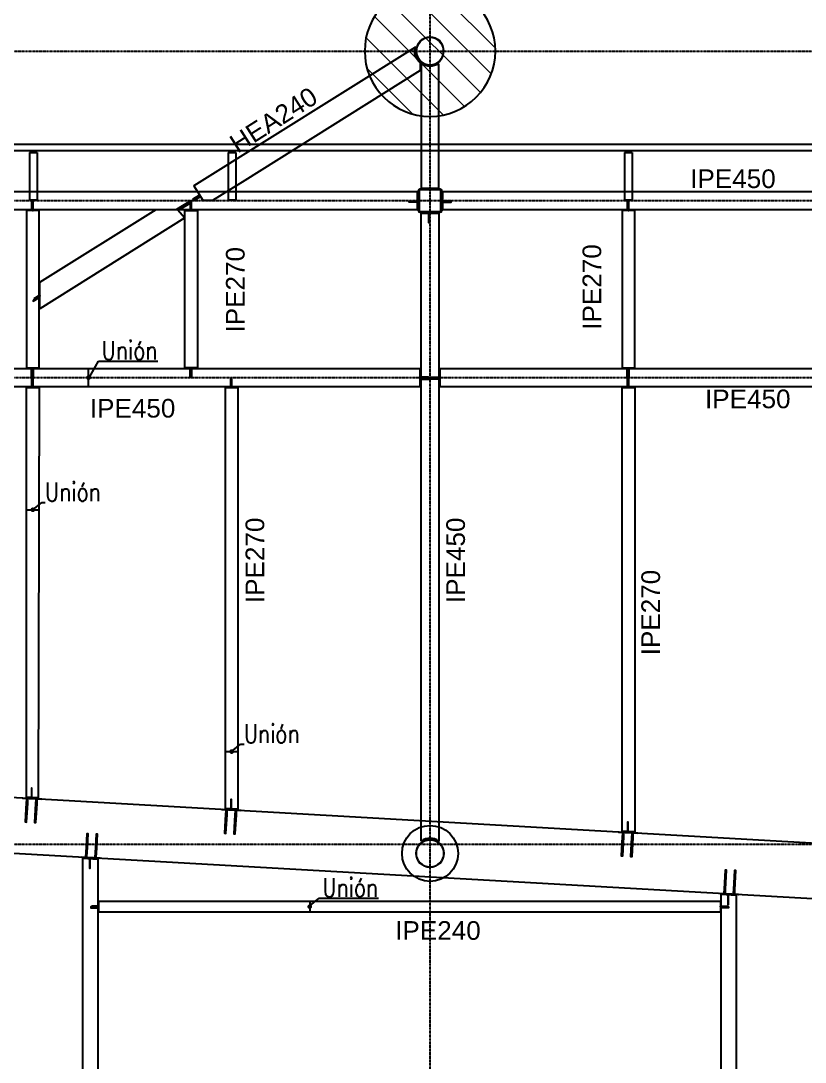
# Model space of a CAD drawing. Header units: millimetres. Extents: x -12345 to 95575, y -11225 to 31862.
# Drawn here: x 29617 to 38019, y 14663 to 25824 of the extents above; entities that cross this region are included whole.
import ezdxf
from ezdxf.enums import TextEntityAlignment as Align

# ---------------------------------------------------------------- set-up
doc = ezdxf.new("R2010")
doc.units = ezdxf.units.MM
doc.header["$LTSCALE"] = 0.95
doc.linetypes.add('DXK_LINE_DOT3', pattern=[5.9187, 2.979, -0.9799, 0.9799, -0.9799])
for name, color, linetype, lineweight in [('0-1', 250, 'Continuous', 5), ('E_COLUMNAS', 1, 'Continuous', 18), ('E_COLUMNAS-1', 1, 'Continuous', 25), ('E_TEXTO', 3, 'Continuous', 9), ('E_VIGAS-1', 31, 'Continuous', 25)]:
    doc.layers.add(name, color=color, linetype=linetype, lineweight=lineweight)
for name, color, linetype in [('HCB-EJES', 1, 'Continuous'), ('HCB-PLATINAS', 5, 'Continuous'), ('HCB_VIGAS', 4, 'Continuous'), ('UNIÒN', 6, 'Continuous')]:
    doc.layers.add(name, color=color, linetype=linetype)
doc.styles.add('CNI_COTAS', font='romans.shx', dxfattribs={"width": 0.8})
doc.styles.add('VERDANA', font='arial.ttf')
doc.dimstyles.new('UNIÒN', dxfattribs={"dimscale": 0, "dimtxt": 200, "dimasz": 60, "dimexe": 4, "dimexo": 4, "dimgap": 15, "dimtad": 1, "dimdec": 0, "dimzin": 4, "dimdsep": 46, "dimtxsty": 'CNI_COTAS', "dimcen": -0.09, "dimclrd": 6, "dimclrt": 3, "dimadec": 0, "dimazin": 0, "dimtfac": 1, "dimtdec": 0, "dimtmove": 2, "dimatfit": 0, "dimfxl": 0.05, "dimtolj": 1, "dimtzin": 0, "dimarcsym": 0})

# ---------------------------------------------------------------- blocks, each defined once
blk = doc.blocks.new('EST_SFM_VIGA-METALICA-SECCION-C - EST_SFM_VIGA-METALICA-UPN160-1505289-_14_00m_N_E_-NIVEL-4 DOC')
at = {"layer": 'E_VIGAS-1'}
for p, q in [((44.822, 0.018), (-44.831, 0.018)), ((-44.831, -0.047), (44.822, -0.047))]:
    blk.add_line(p, q, dxfattribs=at)
blk = doc.blocks.new('DCTIB_CNI_EST_MOD-1A-FAC_0001_rvt-1-_14_00m_N_E_-NIVEL-4 DOC')
at = {"layer": 'E_VIGAS-1'}
for p, q in [((-52.915, 165.082), (-52.915, 165.096)), ((-52.91, 165.096), (-52.91, 165.082)), ((-50.785, 165.082), (-50.785, 165.096)), ((-50.78, 165.096), (-50.78, 165.082)), ((-46.539, 165.082), (-46.539, 165.096)), ((-46.534, 165.096), (-46.534, 165.082)), ((-52.953, 165.076), (-52.953, 165.077)), ((-52.953, 165.077), (-52.925, 165.077)), ((-52.953, 165.076), (-52.871, 165.076)), ((-52.871, 165.076), (-52.953, 165.076)), ((-52.953, 165.076), (-52.953, 164.564)), ((-52.915, 165.077), (-52.915, 165.082)), ((-52.91, 165.082), (-52.91, 165.077)), ((-52.899, 165.077), (-52.871, 165.077)), ((-52.871, 165.077), (-52.871, 165.076)), ((-52.871, 165.076), (-52.871, 164.564)), ((-50.823, 165.076), (-50.823, 165.077)), ((-50.823, 165.077), (-50.795, 165.077)), ((-50.823, 165.076), (-50.741, 165.076)), ((-50.741, 165.076), (-50.823, 165.076)), ((-50.823, 165.076), (-50.823, 164.564)), ((-50.785, 165.077), (-50.785, 165.082)), ((-50.78, 165.082), (-50.78, 165.077)), ((-50.769, 165.077), (-50.741, 165.077)), ((-50.741, 165.077), (-50.741, 165.076)), ((-50.741, 165.076), (-50.741, 164.564)), ((-46.578, 165.076), (-46.578, 165.077)), ((-46.578, 165.077), (-46.55, 165.077)), ((-46.578, 165.076), (-46.496, 165.076)), ((-46.496, 165.076), (-46.578, 165.076)), ((-46.578, 165.076), (-46.578, 164.564)), ((-46.539, 165.077), (-46.539, 165.082)), ((-46.534, 165.082), (-46.534, 165.077)), ((-46.524, 165.077), (-46.496, 165.077)), ((-46.496, 165.077), (-46.496, 165.076)), ((-46.496, 165.076), (-46.496, 164.564)), ((-52.871, 164.564), (-52.953, 164.564)), ((-50.741, 164.564), (-50.823, 164.564)), ((-46.496, 164.564), (-46.578, 164.564))]:
    blk.add_line(p, q, dxfattribs=at)
for points, knots in [([(-52.925, 165.077), (-52.924, 165.077), (-52.923, 165.077), (-52.92, 165.077), (-52.918, 165.078), (-52.916, 165.078), (-52.915, 165.08), (-52.915, 165.081), (-52.915, 165.082)], [0, 0, 0, 0, 0.142857, 0.285714, 0.428571, 0.571429, 0.785714, 1, 1, 1, 1]), ([(-52.915, 165.082), (-52.915, 165.081), (-52.915, 165.08), (-52.917, 165.078), (-52.918, 165.078), (-52.92, 165.077), (-52.921, 165.077), (-52.922, 165.077), (-52.924, 165.077), (-52.925, 165.077)], [0, 0, 0, 0, 0.285714, 0.428571, 0.571429, 0.678571, 0.732143, 0.785714, 1, 1, 1, 1]), ([(-52.899, 165.077), (-52.9, 165.077), (-52.901, 165.077), (-52.904, 165.077), (-52.906, 165.078), (-52.908, 165.078), (-52.909, 165.08), (-52.91, 165.081), (-52.91, 165.082)], [0, 0, 0, 0, 0.142857, 0.285714, 0.428571, 0.571429, 0.785714, 1, 1, 1, 1]), ([(-52.91, 165.082), (-52.91, 165.081), (-52.909, 165.08), (-52.908, 165.078), (-52.906, 165.078), (-52.905, 165.077), (-52.904, 165.077), (-52.902, 165.077), (-52.9, 165.077), (-52.899, 165.077)], [0, 0, 0, 0, 0.285714, 0.428571, 0.571429, 0.678571, 0.732143, 0.785714, 1, 1, 1, 1]), ([(-50.795, 165.077), (-50.794, 165.077), (-50.793, 165.077), (-50.79, 165.077), (-50.788, 165.078), (-50.786, 165.078), (-50.785, 165.08), (-50.785, 165.081), (-50.785, 165.082)], [0, 0, 0, 0, 0.142857, 0.285714, 0.428571, 0.571429, 0.785714, 1, 1, 1, 1]), ([(-50.785, 165.082), (-50.785, 165.081), (-50.785, 165.08), (-50.787, 165.078), (-50.788, 165.078), (-50.79, 165.077), (-50.791, 165.077), (-50.792, 165.077), (-50.794, 165.077), (-50.795, 165.077)], [0, 0, 0, 0, 0.285714, 0.428571, 0.571429, 0.678571, 0.732143, 0.785714, 1, 1, 1, 1]), ([(-50.769, 165.077), (-50.77, 165.077), (-50.771, 165.077), (-50.774, 165.077), (-50.776, 165.078), (-50.778, 165.078), (-50.779, 165.08), (-50.78, 165.081), (-50.78, 165.082)], [0, 0, 0, 0, 0.142857, 0.285714, 0.428571, 0.571429, 0.785714, 1, 1, 1, 1]), ([(-50.78, 165.082), (-50.78, 165.081), (-50.779, 165.08), (-50.778, 165.078), (-50.776, 165.078), (-50.775, 165.077), (-50.774, 165.077), (-50.772, 165.077), (-50.77, 165.077), (-50.769, 165.077)], [0, 0, 0, 0, 0.285714, 0.428571, 0.571429, 0.678571, 0.732143, 0.785714, 1, 1, 1, 1]), ([(-46.55, 165.077), (-46.549, 165.077), (-46.548, 165.077), (-46.545, 165.077), (-46.543, 165.078), (-46.541, 165.078), (-46.54, 165.08), (-46.539, 165.081), (-46.539, 165.082)], [0, 0, 0, 0, 0.142857, 0.285714, 0.428571, 0.571429, 0.785714, 1, 1, 1, 1]), ([(-46.539, 165.082), (-46.539, 165.081), (-46.54, 165.08), (-46.541, 165.078), (-46.543, 165.078), (-46.544, 165.077), (-46.545, 165.077), (-46.547, 165.077), (-46.549, 165.077), (-46.55, 165.077)], [0, 0, 0, 0, 0.285714, 0.428571, 0.571429, 0.678571, 0.732143, 0.785714, 1, 1, 1, 1]), ([(-46.524, 165.077), (-46.525, 165.077), (-46.526, 165.077), (-46.529, 165.077), (-46.531, 165.078), (-46.533, 165.078), (-46.534, 165.08), (-46.534, 165.081), (-46.534, 165.082)], [0, 0, 0, 0, 0.142857, 0.285714, 0.428571, 0.571429, 0.785714, 1, 1, 1, 1]), ([(-46.534, 165.082), (-46.534, 165.081), (-46.534, 165.08), (-46.532, 165.078), (-46.531, 165.078), (-46.529, 165.077), (-46.528, 165.077), (-46.527, 165.077), (-46.525, 165.077), (-46.524, 165.077)], [0, 0, 0, 0, 0.285714, 0.428571, 0.571429, 0.678571, 0.732143, 0.785714, 1, 1, 1, 1])]:
    blk.add_open_spline(points, degree=3, knots=knots, dxfattribs=at)
blk.add_blockref('EST_SFM_VIGA-METALICA-SECCION-C - EST_SFM_VIGA-METALICA-UPN160-1505289-_14_00m_N_E_-NIVEL-4 DOC', (-41.042, 165.143), dxfattribs=at)
blk = doc.blocks.new('EST_SCM_COLUMNA-METALICA-SECCION-CUADRADA - EST_SCM_COLUMNA-TUBULAR-CUADRADA_PTEØ_250x250e_8mm-3539288-_14_00m_N_E_-NIVEL-4 DOC')
at = {"layer": 'E_COLUMNAS-1'}
for p, q in [((-0.109, 0.125), (0.109, 0.125)), ((0.109, 0.117), (-0.109, 0.117)), ((-0.125, -0.109), (-0.125, 0.109)), ((-0.117, 0.109), (-0.117, -0.109)), ((0.117, -0.109), (0.117, 0.109)), ((0.125, 0.109), (0.125, -0.109)), ((-0.109, -0.117), (0.109, -0.117)), ((0.109, -0.125), (-0.109, -0.125))]:
    blk.add_line(p, q, dxfattribs=at)
for centre, radius, start, end in [((-0.109, 0.109), 0.016, 90, 180), ((-0.109, 0.109), 0.008, 90, 180), ((0.109, 0.109), 0.016, 360, 90), ((0.109, 0.109), 0.008, 360, 90), ((-0.109, -0.109), 0.016, 180, 270), ((-0.109, -0.109), 0.008, 180, 270), ((0.109, -0.109), 0.016, 270, 360), ((0.109, -0.109), 0.008, 270, 360)]:
    blk.add_arc(centre, radius, start, end, dxfattribs=at)

msp = doc.modelspace()

# ---------------------------------------------------------------- hatches: boundary and pattern name
at = {"layer": 'E_COLUMNAS'}
h = msp.add_hatch(dxfattribs=at)
h.set_pattern_fill('FP_1', color=256, scale=1000, style=0, pattern_type=2)
h.set_pattern_definition([(135, (99662.1, -115162.42), (-159.09903, -159.09903), [])])
h.paths.add_polyline_path([(34000, 24800), (34091.4, 24806), (34181.2, 24823.9), (34267.9, 24853.3), (34350, 24893.8), (34426.1, 24944.7), (34495, 25005), (34555.3, 25073.9), (34606.2, 25150), (34646.7, 25232.1), (34676.1, 25318.8), (34694, 25408.6), (34700, 25500), (34694, 25591.4), (34676.1, 25681.2), (34646.7, 25767.9), (34606.2, 25850), (34555.3, 25926.1), (34495, 25995), (34426.1, 26055.3), (34343.6, 26109.4), (34267.9, 26146.7), (34181.2, 26176.1), (34091.4, 26194), (34000, 26200), (33908.6, 26194), (33818.8, 26176.1), (33732.1, 26146.7), (33650, 26106.2), (33573.9, 26055.3), (33505, 25995), (33444.7, 25926.1), (33393.8, 25850), (33353.3, 25767.9), (33323.9, 25681.2), (33306, 25591.4), (33300, 25500), (33306, 25408.6), (33323.9, 25318.8), (33353.3, 25232.1), (33393.8, 25150), (33444.7, 25073.9), (33505, 25005), (33573.9, 24944.7), (33650, 24893.8), (33732.1, 24853.3), (33818.8, 24823.9), (33908.6, 24806)])

# ---------------------------------------------------------------- linework, layer by layer
at = {"layer": 'E_COLUMNAS', "linetype": 'Continuous'}
for points in [[(34149.6, 25529.8, 1), (33850.4, 25470.2, 1)], [(34139.8, 25472.2, 1), (33860.2, 25527.8, 1)]]:
    msp.add_lwpolyline(points, format="xyb", close=True, dxfattribs=at)
for radius in [152.5, 142.5]:
    msp.add_circle((34000, 16900), radius, dxfattribs=at)
at = {"layer": 'E_COLUMNAS-1'}
msp.add_lwpolyline([(33300, 25500, 1), (34700, 25500, 1)], format="xyb", close=True, dxfattribs=at)
msp.add_circle((34000, 16900), 300, dxfattribs=at)
at = {"layer": 'E_VIGAS-1', "color": 30, "true_color": 0xf26722}
msp.add_line((38700.2, 16378.3), (25492.3, 17130.1), dxfattribs=at)
msp.add_lwpolyline([(25119.7, 17752.3), (38772.1, 16975.2), (45942, 16975.2), (59662.7, 17730.2), (68000.2, 17730.2), (68000.2, 7770.2), (59500, 7770.2), (59500, 7779.9), (46391.2, 8525.2), (38839.8, 8525.2), (38839.8, 8527.9), (25097.6, 7749.2)], dxfattribs=at)
at = {"layer": 'HCB-EJES', "linetype": 'DXK_LINE_DOT3'}
for p, q in [((34000, -3906.8), (34000, 29407)), ((-10844.5, 25500), (94075, 25500)), ((-6888.4, 23900.1), (90118.8, 23900.1)), ((-6888.4, 22000), (90118.8, 22000)), ((-10844.5, 17000), (94075, 17000))]:
    msp.add_line(p, q, dxfattribs=at)
at = {"layer": 'HCB-PLATINAS', "color": 4}
for points in [[(29838.5, 17477.7), (29638.8, 17489), (29639.2, 17495), (29838.8, 17483.6)], [(31973.9, 17356.1), (31774.3, 17367.5), (31774.6, 17373.5), (31974.3, 17362.1)], [(36223.9, 17114.2), (36024.3, 17125.6), (36024.6, 17131.5), (36224.3, 17120.2)], [(30262.8, 16864.6), (30462.5, 16853.2), (30462.2, 16847.2), (30262.5, 16858.6)], [(37101.3, 16475.3), (37301, 16463.9), (37300.6, 16458), (37100.9, 16469.3)]]:
    msp.add_lwpolyline(points, close=True, dxfattribs=at)
at = {"layer": 'HCB-PLATINAS', "color": 5}
for points in [[(29688.2, 17484.7), (29684.7, 17486.4), (29681, 17485.1), (29678.9, 17484.4), (29676.2, 17478.9), (29674.1, 17441.4), (29662.5, 17237.3), (29678.4, 17236.4), (29690.1, 17440.5), (29692.2, 17478), (29690.2, 17483.8)], [(29788, 17479), (29784.5, 17480.7), (29780.8, 17479.4), (29778.7, 17478.7), (29776.1, 17473.2), (29773.9, 17435.8), (29762.3, 17231.6), (29778.3, 17230.7), (29789.9, 17434.8), (29792, 17472.3), (29790, 17478.1)], [(31823.6, 17363.2), (31820.1, 17364.9), (31816.4, 17363.6), (31814.3, 17362.8), (31811.6, 17357.3), (31809.5, 17319.9), (31797.9, 17115.7), (31813.9, 17114.8), (31825.5, 17319), (31827.6, 17356.4), (31825.6, 17362.2)], [(31923.4, 17357.5), (31919.9, 17359.2), (31916.2, 17357.9), (31914.1, 17357.2), (31911.5, 17351.6), (31909.3, 17314.2), (31897.7, 17110), (31913.7, 17109.1), (31925.3, 17313.3), (31927.5, 17350.7), (31925.4, 17356.5)], [(30313.3, 16863.2), (30316.9, 16861.5), (30320.6, 16862.8), (30322.6, 16863.5), (30325.3, 16869), (30327.4, 16906.5), (30339, 17110.6), (30323.1, 17111.5), (30311.4, 16907.4), (30309.3, 16869.9), (30311.3, 16864.2)], [(30413.2, 16857.5), (30416.7, 16855.8), (30420.4, 16857.1), (30422.5, 16857.8), (30425.1, 16863.3), (30427.3, 16900.8), (30438.9, 17105), (30422.9, 17105.9), (30411.3, 16901.7), (30409.2, 16864.3), (30411.2, 16858.5)], [(36073.6, 17121.2), (36070.1, 17122.9), (36066.4, 17121.7), (36064.3, 17120.9), (36061.6, 17115.4), (36059.5, 17078), (36047.9, 16873.8), (36063.9, 16872.9), (36075.5, 17077.1), (36077.6, 17114.5), (36075.6, 17120.3)], [(36173.4, 17115.6), (36169.9, 17117.3), (36166.2, 17116), (36164.1, 17115.2), (36161.5, 17109.7), (36159.3, 17072.3), (36147.7, 16868.1), (36163.7, 16867.2), (36175.3, 17071.4), (36177.5, 17108.8), (36175.4, 17114.6)], [(37151.8, 16473.9), (37155.3, 16472.2), (37159, 16473.5), (37161.1, 16474.3), (37163.7, 16479.8), (37165.9, 16517.2), (37177.5, 16721.4), (37161.5, 16722.3), (37149.9, 16518.1), (37147.8, 16480.7), (37149.8, 16474.9)], [(37251.6, 16468.3), (37255.1, 16466.6), (37258.8, 16467.8), (37260.9, 16468.6), (37263.6, 16474.1), (37265.7, 16511.5), (37277.3, 16715.7), (37261.3, 16716.6), (37249.7, 16512.4), (37247.6, 16475), (37249.6, 16469.2)]]:
    msp.add_lwpolyline(points, close=True, dxfattribs=at)
at = {"layer": 'HCB_VIGAS'}
for points in [[(33897, 25371.3, -0.3034096), (33842.8, 25543.1), (31468.4, 24056.1), (31565.3, 23901.6), (31674.4, 23901.6), (31851.9, 24011.9), (31992.6, 24100.1), (33897, 25293.9), (33897, 25371.3)], [(34095, 25365.2, -0.29276), (33905, 25365.4), (33905, 24100.1), (33905, 24031.9), (34095, 24031.9), (34095, 24100.1), (34095, 25365.2)], [(33905, 17031.8), (33905, 23761.9), (34095, 23761.9), (34095, 17031.8, 0.3235692), (33904.8, 17031.7)]]:
    msp.add_lwpolyline(points, format="xyb", dxfattribs=at)
for points in [[(25635, 23801.9), (33865, 23801.9), (33865, 23991.9), (25635, 23991.9)], [(29731.4, 23801.9), (29741.4, 23801.9), (29741.4, 23892.2), (29731.4, 23892.2)], [(29741.4, 23791.9), (29748.5, 23791.9), (29748.5, 23886.7), (29741.4, 23886.7)], [(31283.9, 23801.9), (31297.4, 23801.9), (31428.9, 23883.1), (31428.9, 23891.5)], [(31428.9, 23801.9), (31438.9, 23801.9), (31438.9, 23892.2), (31428.9, 23892.2)], [(31438.9, 23791.9), (31446, 23791.9), (31446, 23886.7), (31438.9, 23886.7)], [(31455.4, 23909.8), (31459.2, 23903.8), (31534.6, 23950.5), (31530.9, 23956.5)], [(31462.3, 23905.8), (31464.9, 23901.6), (31474.4, 23901.6), (31540, 23942), (31534.6, 23950.5)], [(33775, 23892.1), (33875, 23892.1), (33875, 23882.1), (33775, 23882.1)], [(34225, 23892.1), (34125, 23892.1), (34125, 23882.1), (34225, 23882.1)], [(34135, 23801.9), (38501.4, 23801.9), (42365, 23801.9), (42365, 23991.9), (34135, 23991.9)], [(36111.5, 23801.9), (36121.5, 23801.9), (36121.5, 23892.2), (36111.5, 23892.2)], [(36121.5, 23791.9), (36128.6, 23791.9), (36128.6, 23886.7), (36121.5, 23886.7)], [(29677.5, 23791.9), (29677.5, 22105), (29812.5, 22105), (29812.5, 23791.9)], [(29821.1, 22738.7), (29821.1, 23021.9), (31065.4, 23801.9), (31065.4, 23801.9), (31293.9, 23801.9), (31374.9, 23713.4)], [(31303, 23805.2), (31305.1, 23801.9), (31316.5, 23801.9), (31428.9, 23871.4), (31428.9, 23877), (31426.2, 23881.4)], [(31375, 22105), (31375, 23791.9), (31510, 23791.9), (31510, 22105)], [(36057.5, 23791.9), (36057.5, 22105), (36192.5, 22105), (36192.5, 23791.9)], [(33984.7, 23771.9), (33984.7, 23661.9), (33994.7, 23661.9), (33994.7, 23771.9)], [(29756.8, 22844.1), (29760.5, 22838.1), (29822.5, 22877), (29818.7, 22883)], [(29748.3, 22830.5), (29748.3, 22818.9), (29812.5, 22858.9), (29807.2, 22867.4)], [(29741.4, 22105), (29748.5, 22105), (29748.5, 22010.1), (29741.4, 22010.1)], [(31438.9, 22105), (31446, 22105), (31446, 22010.1), (31438.9, 22010.1)], [(36121.5, 22105), (36128.6, 22105), (36128.6, 22010.1), (36121.5, 22010.1)], [(25662.4, 21905), (33895, 21905), (33895, 22095), (25662.4, 22095)], [(29731.4, 22095), (29741.4, 22095), (29741.4, 22004.7), (29731.4, 22004.7)], [(29731.4, 21905), (29741.4, 21905), (29741.4, 21995.3), (29731.4, 21995.3)], [(31428.9, 22095), (31438.9, 22095), (31438.9, 22004.7), (31428.9, 22004.7)], [(31861.5, 21905), (31871.5, 21905), (31871.5, 21995.3), (31861.5, 21995.3)], [(33905, 21984.2), (33994.7, 21984.2), (33994.7, 21994.2), (33905, 21994.2)], [(34095, 21984.2), (34004.1, 21984.2), (34004.1, 21994.2), (34095, 21994.2)], [(42337.6, 22095), (34105, 22095), (34105, 21905), (42337.6, 21905)], [(36111.5, 22095), (36121.5, 22095), (36121.5, 22004.7), (36111.5, 22004.7)], [(36111.5, 21905), (36121.5, 21905), (36121.5, 21995.3), (36111.5, 21995.3)], [(29741.4, 21895), (29748.5, 21895), (29748.5, 21984.9), (29741.4, 21984.9)], [(31807.5, 17381.6), (31807.5, 21895), (31942.5, 21895), (31942.5, 17373.9)], [(31871.5, 21895), (31878.6, 21895), (31878.6, 21984.9), (31871.5, 21984.9)], [(36057.5, 17139.7), (36057.5, 21895), (36192.5, 21895), (36192.5, 17132)], [(36121.5, 21895), (36128.6, 21895), (36128.6, 21984.9), (36121.5, 21984.9)], [(29736.3, 17489.5), (29736.3, 17600), (29730.3, 17600), (29730.3, 17489.8)], [(31871.7, 17367.9), (31871.7, 17478.5), (31865.7, 17478.5), (31865.7, 17368.3)], [(36121.7, 17126), (36121.7, 17236.6), (36115.7, 17236.6), (36115.7, 17126.4)], [(30358, 16853.1), (30352, 16853.4), (30352, 16742.9), (30358, 16742.9)], [(37196.5, 16463.8), (37190.5, 16464.2), (37190.5, 16353.7), (37196.5, 16353.7)], [(30441.8, 16316.2), (30441.8, 16326.2), (30365.6, 16326.2), (30365.6, 16316.2)], [(30451.8, 16326.2), (30451.8, 16333.3), (30375.6, 16333.3), (30375.6, 16326.2)], [(30451.8, 16387.4), (37110.2, 16387.4), (37110.2, 16272.1), (30451.8, 16272.1)], [(37110.2, 16326.2), (37110.2, 16333.3), (37186.4, 16333.3), (37186.4, 16326.2)], [(37120.2, 16316.2), (37120.2, 16326.2), (37196.4, 16326.2), (37196.4, 16316.2)]]:
    msp.add_lwpolyline(points, close=True, dxfattribs=at)
for points in [[(33895, 21994.2), (33984.7, 21994.2), (33984.7, 22005.7), (33895, 22005.7), (33895, 21994.2)], [(34105, 21994.2), (34014.1, 21994.2), (34014.1, 22005.7), (34105, 22005.7), (34105, 21994.2)], [(29677.5, 17502.8), (29677.5, 21895), (29812.5, 21895), (29801.6, 17495.8), (29677.5, 17502.8)], [(34009.6, 17052.2), (33990.4, 17052.2)], [(30281.8, 16847.5), (30441.8, 16838.4), (30441.8, 8663)], [(30281.8, 8654), (30281.8, 16847.5)], [(37120.2, 9041.5), (37120.2, 16458.2)], [(37280.2, 16449.1), (37120.2, 16458.2)], [(37280.2, 16449.1), (37280.2, 9050.5)]]:
    msp.add_lwpolyline(points, dxfattribs=at)
at = {"layer": 'UNIÒN', "color": 2, "const_width": 25}
for points in [[(30341.9, 21987.4, 1), (30341.9, 22012.4, 1)], [(29732.3, 20583.5, 1), (29757.3, 20583.5, 1)], [(31862.5, 17991.7, 1), (31887.5, 17991.7, 1)], [(32711.2, 16341.9, 1), (32711.2, 16316.9, 1)]]:
    msp.add_lwpolyline(points, format="xyb", close=True, dxfattribs=at)
at = {"layer": 'UNIÒN'}
for points in [[(30341.9, 21904.9), (30341.9, 22093.9)], [(29677.5, 20583.5), (29809.3, 20583.5)], [(31807.5, 17991.7), (31942.5, 17991.7)], [(32711.2, 16387.4), (32711.2, 16272.1)]]:
    msp.add_lwpolyline(points, dxfattribs=at)

# ---------------------------------------------------------------- block references
at = {"layer": '0-1', "xscale": 1000.000000001395, "yscale": 1000.000000001395, "zscale": 1000.000000001395}
msp.add_blockref('DCTIB_CNI_EST_MOD-1A-FAC_0001_rvt-1-_14_00m_N_E_-NIVEL-4 DOC', (82662.1, -140662.4), dxfattribs=at)
at = {"layer": 'E_COLUMNAS-1', "xscale": 999.99999999998, "yscale": 999.99999999998, "zscale": 999.99999999998}
msp.add_blockref('EST_SCM_COLUMNA-METALICA-SECCION-CUADRADA - EST_SCM_COLUMNA-TUBULAR-CUADRADA_PTEØ_250x250e_8mm-3539288-_14_00m_N_E_-NIVEL-4 DOC', (34000, 23896.9), dxfattribs=at)

# ---------------------------------------------------------------- texts
at = {"layer": 'E_TEXTO', "style": 'VERDANA'}
for s, rotation, p in [('HEA240', 32.52135, (32376.8, 24678.1)), ('IPE270', 90, (32014, 22941.9)), ('IPE270', 90, (35834, 22971.9)), ('IPE270', 90, (32224, 20041.9)), ('IPE450', 90, (34374, 20041.9)), ('IPE270', 90, (36464, 19481.9))]:
    msp.add_text(s, height=200, rotation=rotation, dxfattribs=at).set_placement(p, align=Align.CENTER)
for s, p in [('IPE450', (37245.2, 24031.9)), ('IPE450', (30814, 21571.9)), ('IPE450', (37404, 21671.9)), ('IPE240', (34085.1, 15974.1))]:
    msp.add_text(s, height=200, dxfattribs=at).set_placement(p, align=Align.CENTER)
at = {"layer": 'UNIÒN', "color": 3, "char_height": 200, "attachment_point": 7, "style": 'CNI_COTAS'}
for insert in [(30483.4, 22192.6), (29876.4, 20676.4), (32006.6, 18084.6), (32847.6, 16435.2)]:
    msp.add_mtext('Unión', dxfattribs=dict(at, insert=insert))

# ---------------------------------------------------------------- leaders
at = {"layer": 'UNIÒN', "annotation_type": 0, "has_hookline": 1, "hookline_direction": 0, "text_width": 601.9}
for points in [[(30353.6, 22004.5), (30446.9, 22175.4), (30468.4, 22177.6)], [(32715.9, 16342.3), (32811, 16420.2), (32832.6, 16420.2)]]:
    msp.add_leader(points, dimstyle='UNIÒN', override={"dimscale": 1}, dxfattribs=at)
at = {"layer": 'UNIÒN', "annotation_type": 0, "has_hookline": 1, "hookline_direction": 0}
for points in [[(29744.8, 20583.5), (29839.9, 20661.4), (29861.4, 20661.4)], [(31875, 17991.7), (31970.1, 18069.6), (31991.6, 18069.6)]]:
    msp.add_leader(points, dimstyle='UNIÒN', override={"dimscale": 1}, dxfattribs=at)

doc.saveas('drawing.dxf')
